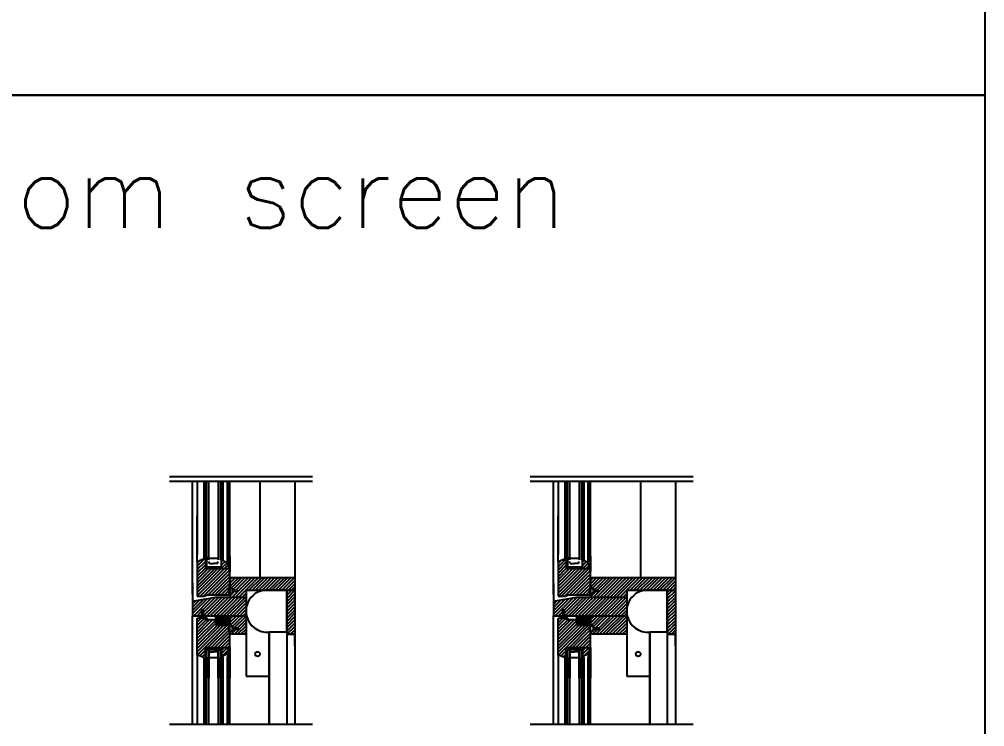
# Model space of a CAD drawing. Header units: inches. Extents: x 1985 to 11287, y 379 to 3234.
# Drawn here: x 9014.5 to 9066.4, y 1388.2 to 1426.2 of the extents above; entities that cross this region are included whole.
import ezdxf

# ---------------------------------------------------------------- set-up
doc = ezdxf.new("R2010")
doc.units = ezdxf.units.IN
doc.header["$MEASUREMENT"] = 0
for name, color, linetype in [('detail 99', 30, 'CONTINUOUS'), ('glass 99', 6, 'CONTINUOUS'), ('glazing tape 99', 7, 'CONTINUOUS'), ('hardware 99', 94, 'CONTINUOUS'), ('hatch 99', 1, 'CONTINUOUS'), ('screen 99', 4, 'CONTINUOUS'), ('separation 99', 3, 'CONTINUOUS'), ('weatherstripping 99', 5, 'CONTINUOUS'), ('wood detail 99', 7, 'CONTINUOUS')]:
    doc.layers.add(name, color=color, linetype=linetype)
doc.styles.get("Standard").update_dxf_attribs({"font": 'txt.shx', "width": 0.8})
pattern_1 = [(45, (8666.90684, 1396.21625), (-0.088388348, 0.088388348), [])]

msp = doc.modelspace()

# ---------------------------------------------------------------- hatches: boundary and pattern name
at = {"layer": 'glazing tape 99'}
h = msp.add_hatch(color=256, dxfattribs=at)
h.paths.add_polyline_path([(9024.526099, 1397.191604), (9024.463599, 1397.191604), (9024.463599, 1396.655889), (9024.526099, 1396.655889)])
h.paths.add_polyline_path([(9025.338599, 1397.191604), (9025.276099, 1397.191604), (9025.276099, 1396.655889), (9025.338599, 1396.655889)])
h = msp.add_hatch(color=256, dxfattribs=at)
h.paths.add_polyline_path([(9043.942687, 1397.191604), (9043.880187, 1397.191604), (9043.880187, 1396.655889), (9043.942687, 1396.655889)])
h.paths.add_polyline_path([(9044.755187, 1397.191604), (9044.692687, 1397.191604), (9044.692687, 1396.655889), (9044.755187, 1396.655889)])
h = msp.add_hatch(color=256, dxfattribs=at)
h.paths.add_polyline_path([(9024.526099, 1391.867279), (9024.463599, 1391.867279), (9024.463599, 1392.402993), (9024.526099, 1392.402993)])
h.paths.add_polyline_path([(9025.338599, 1391.867279), (9025.276099, 1391.867279), (9025.276099, 1392.402993), (9025.338599, 1392.402993)])
h = msp.add_hatch(color=256, dxfattribs=at)
h.paths.add_polyline_path([(9043.942687, 1391.867279), (9043.880187, 1391.867279), (9043.880187, 1392.402993), (9043.942687, 1392.402993)])
h.paths.add_polyline_path([(9044.755187, 1391.867279), (9044.692687, 1391.867279), (9044.692687, 1392.402993), (9044.755187, 1392.402993)])
at = {"layer": 'hardware 99'}
h = msp.add_hatch(dxfattribs=at)
h.set_pattern_fill('HONEY', color=256, scale=0.25, style=0)
h.set_pattern_definition([(0, (8604.851675, 1137.328893), (0.046875, 0.0270632937), [0.03125, -0.0625]), (120, (8604.851675, 1137.328893), (-0.0468749999, 0.027063294), [0.03125, -0.0625]), (60, (8604.851675, 1137.328893), (1e-10, 0.0541265877), [-0.0625, 0.03125])])
h.paths.add_polyline_path([(9025.026099, 1394.117279), (9025.026099, 1393.617279), (9025.776099, 1393.617279), (9025.776099, 1394.117279)])
h = msp.add_hatch(dxfattribs=at)
h.set_pattern_fill('HONEY', color=256, scale=0.25, style=0)
h.set_pattern_definition([(0, (8624.268263, 1137.328893), (0.046875, 0.0270632937), [0.03125, -0.0625]), (120, (8624.268263, 1137.328893), (-0.0468749999, 0.027063294), [0.03125, -0.0625]), (60, (8624.268263, 1137.328893), (1e-10, 0.0541265877), [-0.0625, 0.03125])])
h.paths.add_polyline_path([(9044.442687, 1394.117279), (9044.442687, 1393.617279), (9045.192687, 1393.617279), (9045.192687, 1394.117279)])
at = {"layer": 'hatch 99'}
h = msp.add_hatch(dxfattribs=at)
h.set_pattern_fill('ANSI31', color=256, style=0)
h.set_pattern_definition(pattern_1)
h.paths.add_polyline_path([(9025.713599, 1396.879104), (9025.651099, 1396.879104, 0.375199902), (9025.526099, 1397.035354, -0.375199902), (9025.401099, 1397.191604), (9025.338599, 1397.191604), (9025.338599, 1396.655889), (9025.713599, 1396.655889)])
h.paths.add_polyline_path([(9025.776099, 1396.187652), (9025.776099, 1396.655889), (9024.463599, 1396.655889), (9024.463599, 1397.191604), (9024.401099, 1397.191604), (9024.026099, 1397.030889), (9024.026099, 1395.177847, 0.035496617), (9024.205903, 1395.160781, 0.141972216), (9024.588245, 1395.242852), (9025.776099, 1395.242852)])
h.paths.add_polyline_path([(9029.276099, 1395.867279), (9029.276099, 1396.180389), (9025.776099, 1396.180389), (9025.776099, 1395.649139, -0.365977382), (9025.960976, 1395.492889), (9026.213599, 1395.492889), (9026.213599, 1395.430389), (9025.960976, 1395.430389, -0.365977382), (9025.776099, 1395.274139), (9025.776099, 1395.117889), (9026.651099, 1395.117889), (9026.651099, 1395.492889), (9027.66973, 1395.492889, -0.04990006), (9027.894967, 1395.492889), (9029.276099, 1395.492889)])
h.paths.add_polyline_path([(9026.651099, 1395.117889), (9025.026099, 1395.117889), (9023.776099, 1394.89748), (9023.776099, 1394.117259), (9024.276148, 1394.117259), (9024.276148, 1394.429759), (9024.346148, 1394.429759), (9024.346148, 1394.117259), (9026.651099, 1394.117259)])
h.paths.add_polyline_path([(9025.776099, 1393.617279), (9025.026099, 1393.617279), (9025.026099, 1393.908588), (9024.588245, 1393.908588, 0.142990845), (9024.203394, 1393.990597, 0.035003365), (9024.026099, 1393.973593), (9024.026099, 1392.027993), (9024.401099, 1391.867279), (9024.463599, 1391.867279), (9024.463599, 1392.402993), (9025.776099, 1392.402993)])
h.paths.add_polyline_path([(9026.651099, 1394.117259), (9025.776099, 1394.117259), (9025.776099, 1393.616829, -0.365977382), (9025.960976, 1393.460579), (9026.213599, 1393.460579), (9026.213599, 1393.398079), (9025.960976, 1393.398079, -0.365977382), (9025.776099, 1393.241829), (9025.776099, 1393.117279), (9026.651099, 1393.117279)])
h.paths.add_polyline_path([(9025.713599, 1392.402993), (9025.338599, 1392.402993), (9025.338599, 1391.867279), (9025.401099, 1391.867279, -0.375199902), (9025.526099, 1392.023529, 0.350781059), (9025.651099, 1392.166657), (9025.651099, 1392.179779), (9025.713599, 1392.179779)])
h.paths.add_polyline_path([(9029.276099, 1395.492259), (9029.276099, 1395.492889), (9028.838599, 1395.492889), (9028.838599, 1393.117259), (9029.276099, 1393.117259)])
h = msp.add_hatch(dxfattribs=at)
h.set_pattern_fill('ANSI31', color=256, style=0)
h.set_pattern_definition(pattern_1)
h.paths.add_polyline_path([(9045.130187, 1396.879104), (9045.067687, 1396.879104, 0.375199902), (9044.942687, 1397.035354, -0.375199902), (9044.817687, 1397.191604), (9044.755187, 1397.191604), (9044.755187, 1396.655889), (9045.130187, 1396.655889)])
h.paths.add_polyline_path([(9045.192687, 1396.187652), (9045.192687, 1396.655889), (9043.880187, 1396.655889), (9043.880187, 1397.191604), (9043.817687, 1397.191604), (9043.442687, 1397.030889), (9043.442687, 1395.177847, 0.035496617), (9043.622491, 1395.160781, 0.141972216), (9044.004833, 1395.242852), (9045.192687, 1395.242852)])
h.paths.add_polyline_path([(9049.755187, 1395.867279), (9049.755187, 1396.180389), (9045.192687, 1396.180389), (9045.192687, 1395.649139, -0.365977382), (9045.377564, 1395.492889), (9045.630187, 1395.492889), (9045.630187, 1395.430389), (9045.377564, 1395.430389, -0.365977382), (9045.192687, 1395.274139), (9045.192687, 1395.117889), (9047.130187, 1395.117889), (9047.130187, 1395.492889), (9048.148818, 1395.492889, -0.04990006), (9048.374055, 1395.492889), (9049.755187, 1395.492889)])
h.paths.add_polyline_path([(9047.130187, 1395.117889), (9044.442687, 1395.117889), (9043.192687, 1394.89748), (9043.192687, 1394.117259), (9043.692736, 1394.117259), (9043.692736, 1394.429759), (9043.762736, 1394.429759), (9043.762736, 1394.117259), (9047.130187, 1394.117259)])
h.paths.add_polyline_path([(9045.192687, 1393.617279), (9044.442687, 1393.617279), (9044.442687, 1393.908588), (9044.004833, 1393.908588, 0.142990845), (9043.619982, 1393.990597, 0.035003365), (9043.442687, 1393.973593), (9043.442687, 1392.027993), (9043.817687, 1391.867279), (9043.880187, 1391.867279), (9043.880187, 1392.402993), (9045.192687, 1392.402993)])
h.paths.add_polyline_path([(9045.130187, 1392.402993), (9044.755187, 1392.402993), (9044.755187, 1391.867279), (9044.817687, 1391.867279, -0.375199902), (9044.942687, 1392.023529, 0.375199902), (9045.067687, 1392.179779), (9045.130187, 1392.179779)])
h.paths.add_polyline_path([(9047.130187, 1394.117259), (9045.192687, 1394.117259), (9045.192687, 1393.616829, -0.365977382), (9045.377564, 1393.460579), (9045.630187, 1393.460579), (9045.630187, 1393.398079), (9045.377564, 1393.398079, -0.365977382), (9045.192687, 1393.241829), (9045.192687, 1393.117279), (9047.130187, 1393.117279)])
h.paths.add_polyline_path([(9049.755187, 1395.492259), (9049.755187, 1395.492889), (9049.317687, 1395.492889), (9049.317687, 1393.117259), (9049.755187, 1393.117259)])
at = {"layer": 'weatherstripping 99'}
h = msp.add_hatch(dxfattribs=at)
h.set_pattern_fill('HONEY', color=256, scale=0.25, angle=-90, style=0)
h.set_pattern_definition([(90, (8764.794803, 973.34031), (0.0270632938, 0.046875), [0.03125, -0.0625]), (330, (8764.794803, 973.34031), (0.027063294, -0.0468749999), [0.03125, -0.0625]), (30, (8764.794803, 973.34031), (0.0541265877, 1e-10), [-0.0625, 0.03125])])
h.paths.add_polyline_path([(9024.436952, 1394.111034, 0.232445164), (9024.424285, 1394.117259), (9024.354648, 1394.117259, -0.414213562), (9024.338648, 1394.133259), (9024.338648, 1394.250259), (9024.370148, 1394.323302), (9024.311273, 1394.36438, 0.153488459), (9024.302118, 1394.367259), (9024.292148, 1394.367259, 0.414213562), (9024.276148, 1394.351259), (9024.276148, 1394.063531, 0.256161577), (9024.283544, 1394.050041), (9024.559315, 1393.874167, 0.35180203), (9024.579232, 1393.876343), (9024.591198, 1393.888309, 0.377155593), (9024.592552, 1393.909398)])
h = msp.add_hatch(dxfattribs=at)
h.set_pattern_fill('HONEY', color=256, scale=0.25, angle=-90, style=0)
h.set_pattern_definition([(90, (8784.21139, 973.34031), (0.0270632938, 0.046875), [0.03125, -0.0625]), (330, (8784.21139, 973.34031), (0.027063294, -0.0468749999), [0.03125, -0.0625]), (30, (8784.21139, 973.34031), (0.0541265877, 1e-10), [-0.0625, 0.03125])])
h.paths.add_polyline_path([(9043.85354, 1394.111034, 0.232445164), (9043.840873, 1394.117259), (9043.771236, 1394.117259, -0.414213562), (9043.755236, 1394.133259), (9043.755236, 1394.250259), (9043.786736, 1394.323302), (9043.727861, 1394.36438, 0.153488459), (9043.718706, 1394.367259), (9043.708736, 1394.367259, 0.414213562), (9043.692736, 1394.351259), (9043.692736, 1394.063531, 0.256161577), (9043.700132, 1394.050041), (9043.975903, 1393.874167, 0.35180203), (9043.995821, 1393.876343), (9044.007787, 1393.888309, 0.377155593), (9044.00914, 1393.909398)])

# ---------------------------------------------------------------- linework, layer by layer
at = {"layer": 'glass 99'}
for p, q in [((9024.526099, 1397.124639), (9024.526099, 1401.341485)), ((9024.651099, 1397.124639), (9024.651099, 1401.341485)), ((9025.151099, 1401.341485), (9025.151099, 1397.124639)), ((9025.276099, 1401.341485), (9025.276099, 1397.124639)), ((9043.942687, 1397.124639), (9043.942687, 1401.341485)), ((9044.067687, 1397.124639), (9044.067687, 1401.341485)), ((9044.567687, 1401.341485), (9044.567687, 1397.124639)), ((9044.692687, 1401.341485), (9044.692687, 1397.124639)), ((9024.526099, 1397.285354), (9024.526099, 1396.749639)), ((9025.151099, 1397.191604), (9024.651099, 1397.191604)), ((9043.942687, 1397.285354), (9043.942687, 1396.749639)), ((9044.567687, 1397.191604), (9044.067687, 1397.191604)), ((9024.526099, 1396.749639), (9025.276099, 1396.749639)), ((9024.68109, 1396.927223), (9024.651099, 1397.035006)), ((9024.68109, 1396.927223), (9024.901099, 1396.927223)), ((9025.121107, 1396.927223), (9024.901099, 1396.927223)), ((9025.121107, 1396.927223), (9025.151099, 1397.035006)), ((9043.942687, 1396.749639), (9044.692687, 1396.749639)), ((9044.097678, 1396.927223), (9044.067687, 1397.035006)), ((9044.097678, 1396.927223), (9044.317687, 1396.927223)), ((9044.537695, 1396.927223), (9044.317687, 1396.927223)), ((9044.537695, 1396.927223), (9044.567687, 1397.035006)), ((9024.526099, 1392.309243), (9024.526099, 1390.76016)), ((9024.526099, 1391.773529), (9024.526099, 1392.309243)), ((9024.526099, 1392.309243), (9025.276099, 1392.309243)), ((9024.651099, 1392.309243), (9024.651099, 1390.76016)), ((9024.68109, 1392.167373), (9024.651099, 1392.05959)), ((9024.68109, 1392.167373), (9024.901099, 1392.167373)), ((9025.121107, 1392.167373), (9024.901099, 1392.167373)), ((9025.121107, 1392.167373), (9025.151099, 1392.05959)), ((9025.151099, 1390.76016), (9025.151099, 1392.309243)), ((9025.276099, 1390.76016), (9025.276099, 1392.309243)), ((9043.942687, 1392.309243), (9043.942687, 1390.76016)), ((9043.942687, 1391.773529), (9043.942687, 1392.309243)), ((9043.942687, 1392.309243), (9044.692687, 1392.309243)), ((9044.067687, 1392.309243), (9044.067687, 1390.76016)), ((9044.097678, 1392.167373), (9044.067687, 1392.05959)), ((9044.097678, 1392.167373), (9044.317687, 1392.167373)), ((9044.537695, 1392.167373), (9044.317687, 1392.167373)), ((9044.537695, 1392.167373), (9044.567687, 1392.05959)), ((9044.567687, 1390.76016), (9044.567687, 1392.309243)), ((9044.692687, 1390.76016), (9044.692687, 1392.309243)), ((9024.526099, 1388.275433), (9024.526099, 1391.773529)), ((9024.651099, 1388.275433), (9024.651099, 1391.867279)), ((9024.651099, 1391.867279), (9025.151099, 1391.867279)), ((9025.151099, 1391.867279), (9025.151099, 1388.275433)), ((9025.276099, 1391.773529), (9025.276099, 1388.275433)), ((9043.942687, 1388.275433), (9043.942687, 1391.773529)), ((9044.067687, 1388.275433), (9044.067687, 1391.867279)), ((9044.067687, 1391.867279), (9044.567687, 1391.867279)), ((9044.567687, 1391.867279), (9044.567687, 1388.275433)), ((9044.692687, 1391.773529), (9044.692687, 1388.275433))]:
    msp.add_line(p, q, dxfattribs=at)
at = {"layer": 'hardware 99'}
for p, q in [((9025.026099, 1393.617279), (9025.026099, 1394.117279)), ((9025.026099, 1394.117279), (9025.776099, 1394.117279)), ((9025.776099, 1394.117279), (9025.776099, 1393.617279)), ((9044.442687, 1393.617279), (9044.442687, 1394.117279)), ((9044.442687, 1394.117279), (9045.192687, 1394.117279)), ((9045.192687, 1394.117279), (9045.192687, 1393.617279)), ((9025.776099, 1393.617279), (9025.026099, 1393.617279)), ((9045.192687, 1393.617279), (9044.442687, 1393.617279))]:
    msp.add_line(p, q, dxfattribs=at)
at = {"layer": 'screen 99'}
for p, q in [((9028.838599, 1395.492259), (9027.901099, 1395.492259)), ((9028.838599, 1393.242259), (9028.838599, 1395.492259)), ((9049.317687, 1395.492259), (9048.380187, 1395.492259)), ((9049.317687, 1393.242259), (9049.317687, 1395.492259)), ((9028.838599, 1393.242259), (9027.901099, 1393.242259)), ((9027.901099, 1388.275433), (9027.901099, 1393.242259)), ((9028.838599, 1393.242259), (9028.838599, 1388.275433)), ((9049.317687, 1393.242259), (9048.380187, 1393.242259)), ((9048.380187, 1388.275433), (9048.380187, 1393.242259)), ((9049.317687, 1393.242259), (9049.317687, 1388.275433))]:
    msp.add_line(p, q, dxfattribs=at)
for centre in [(9027.782349, 1394.367259), (9048.261437, 1394.367259)]:
    msp.add_arc(centre, 1.13125, 83.974425, 276.025575, dxfattribs=at)
at = {"layer": 'separation 99'}
for points in [[(8870.077342, 1602.358547), (9066.39145, 1602.358547), (9066.39145, 1422.121354), (8870.077342, 1422.121354)], [(8870.077342, 1422.121354), (9066.39145, 1422.121354), (9066.39145, 1356.36647), (8870.077342, 1356.36647)]]:
    msp.add_lwpolyline(points, close=True, dxfattribs=at)
at = {"layer": 'weatherstripping 99'}
for p, q in [((9026.213599, 1395.461639), (9025.932349, 1395.461639)), ((9045.630187, 1395.461639), (9045.348937, 1395.461639)), ((9024.276148, 1394.351259), (9024.276148, 1394.063531)), ((9024.559315, 1393.874167), (9024.283544, 1394.050041)), ((9024.292148, 1394.367259), (9024.302118, 1394.367259)), ((9024.311273, 1394.36438), (9024.370148, 1394.323302)), ((9024.370148, 1394.323302), (9024.338648, 1394.250259)), ((9024.338648, 1394.250259), (9024.338648, 1394.133259)), ((9024.424285, 1394.117259), (9024.354648, 1394.117259)), ((9024.436952, 1394.111034), (9024.592552, 1393.909398)), ((9043.692736, 1394.351259), (9043.692736, 1394.063531)), ((9043.975903, 1393.874167), (9043.700132, 1394.050041)), ((9043.708736, 1394.367259), (9043.718706, 1394.367259)), ((9043.727861, 1394.36438), (9043.786736, 1394.323302)), ((9043.786736, 1394.323302), (9043.755236, 1394.250259)), ((9043.755236, 1394.250259), (9043.755236, 1394.133259)), ((9043.840873, 1394.117259), (9043.771236, 1394.117259)), ((9043.85354, 1394.111034), (9044.00914, 1393.909398)), ((9024.579232, 1393.876343), (9024.591198, 1393.888309)), ((9043.995821, 1393.876343), (9044.007787, 1393.888309)), ((9026.213599, 1393.429329), (9025.932349, 1393.429329)), ((9045.630187, 1393.429329), (9045.348937, 1393.429329))]:
    msp.add_line(p, q, dxfattribs=at)
for centre, radius, start, end in [((9025.945486, 1395.461639), 0.25, 150.0887142, 209.9112858), ((9025.782961, 1395.555137), 0.0625, 85.8019524, 150.0887142), ((9025.776099, 1395.461639), 0.15625, 274.1980476, 85.8019524), ((9045.362074, 1395.461639), 0.25, 150.0887142, 209.9112858), ((9045.19955, 1395.555137), 0.0625, 85.8019524, 150.0887142), ((9045.192687, 1395.461639), 0.15625, 274.1980476, 85.8019524), ((9025.782961, 1395.368141), 0.0625, 209.9112858, 274.1980476), ((9045.19955, 1395.368141), 0.0625, 209.9112858, 274.1980476), ((9024.292148, 1394.351259), 0.016, 90, 180), ((9024.292148, 1394.063531), 0.016, 180, 237.4720979), ((9024.302118, 1394.351259), 0.016, 55.0954375, 90), ((9024.354648, 1394.133259), 0.016, 180, 270), ((9024.424285, 1394.101259), 0.016, 37.6569919, 90), ((9043.708736, 1394.351259), 0.016, 90, 180), ((9043.708736, 1394.063531), 0.016, 180, 237.4720979), ((9043.718706, 1394.351259), 0.016, 55.0954375, 90), ((9043.771236, 1394.133259), 0.016, 180, 270), ((9043.840873, 1394.101259), 0.016, 37.6569919, 90), ((9024.567919, 1393.887657), 0.016, 237.4720979, 315), ((9024.579885, 1393.899623), 0.016, 315, 37.6569919), ((9025.945486, 1393.429329), 0.25, 150.0887142, 209.9112858), ((9025.782961, 1393.522827), 0.0625, 85.8019524, 150.0887142), ((9025.776099, 1393.429329), 0.15625, 274.1980476, 85.8019524), ((9043.984507, 1393.887657), 0.016, 237.4720979, 315), ((9043.996473, 1393.899623), 0.016, 315, 37.6569919), ((9045.362074, 1393.429329), 0.25, 150.0887142, 209.9112858), ((9045.19955, 1393.522827), 0.0625, 85.8019524, 150.0887142), ((9045.192687, 1393.429329), 0.15625, 274.1980476, 85.8019524), ((9025.782961, 1393.33583), 0.0625, 209.9112858, 274.1980476), ((9045.19955, 1393.33583), 0.0625, 209.9112858, 274.1980476)]:
    msp.add_arc(centre, radius, start, end, dxfattribs=at)
at = {"layer": 'wood detail 99'}
for p, q in [((9030.234767, 1401.591485), (9022.530328, 1401.591485)), ((9030.234767, 1401.591485), (9022.530328, 1401.591485)), ((9030.234767, 1401.341485), (9022.530328, 1401.341485)), ((9023.776099, 1395.27248), (9023.776099, 1401.341485)), ((9024.026099, 1401.341485), (9024.026099, 1397.405889)), ((9024.401099, 1397.191604), (9024.401099, 1401.341485)), ((9024.463599, 1401.341485), (9024.463599, 1397.191604)), ((9025.338599, 1401.341485), (9025.338599, 1397.191604)), ((9025.401099, 1401.341485), (9025.401099, 1397.191604)), ((9025.651099, 1396.892226), (9025.651099, 1401.341485)), ((9025.713599, 1396.879104), (9025.713599, 1401.341485)), ((9025.776099, 1397.030889), (9025.776099, 1401.341485)), ((9027.401099, 1401.341485), (9027.401099, 1397.312652)), ((9029.276099, 1401.341485), (9029.276099, 1395.867279)), ((9050.713855, 1401.591485), (9041.946916, 1401.591485)), ((9050.713855, 1401.591485), (9041.946916, 1401.591485)), ((9050.713855, 1401.341485), (9041.946916, 1401.341485)), ((9043.192687, 1395.27248), (9043.192687, 1401.341485)), ((9043.442687, 1401.341485), (9043.442687, 1397.405889)), ((9043.817687, 1397.191604), (9043.817687, 1401.341485)), ((9043.880187, 1401.341485), (9043.880187, 1397.191604)), ((9044.755187, 1401.341485), (9044.755187, 1397.191604)), ((9044.817687, 1401.341485), (9044.817687, 1397.191604)), ((9045.067687, 1396.892226), (9045.067687, 1401.341485)), ((9045.130187, 1396.879104), (9045.130187, 1401.341485)), ((9045.192687, 1397.030889), (9045.192687, 1401.341485)), ((9047.880187, 1401.341485), (9047.880187, 1397.312652)), ((9049.755187, 1401.341485), (9049.755187, 1395.867279)), ((9024.026099, 1397.030889), (9024.026099, 1399.490022)), ((9043.442687, 1397.030889), (9043.442687, 1399.490022)), ((9024.401099, 1397.191604), (9024.463599, 1397.191604)), ((9024.526099, 1397.191604), (9024.463599, 1397.191604)), ((9024.463599, 1397.191604), (9024.463599, 1396.655889)), ((9025.338599, 1397.191604), (9025.276099, 1397.191604)), ((9025.776099, 1397.312652), (9025.776099, 1396.500152)), ((9027.401099, 1397.312652), (9027.401099, 1396.180389)), ((9043.817687, 1397.191604), (9043.880187, 1397.191604)), ((9043.942687, 1397.191604), (9043.880187, 1397.191604)), ((9043.880187, 1397.191604), (9043.880187, 1396.655889)), ((9044.755187, 1397.191604), (9044.692687, 1397.191604)), ((9045.192687, 1397.312652), (9045.192687, 1396.500152)), ((9047.880187, 1397.312652), (9047.880187, 1396.180389)), ((9024.026099, 1397.030889), (9024.026099, 1395.177847)), ((9025.776099, 1395.573781), (9025.776099, 1396.655889)), ((9043.442687, 1397.030889), (9043.442687, 1395.177847)), ((9045.192687, 1395.573781), (9045.192687, 1396.655889)), ((9025.776099, 1396.187652), (9025.776099, 1395.117889)), ((9025.776099, 1396.180389), (9029.276099, 1396.180389)), ((9045.192687, 1396.187652), (9045.192687, 1395.117889)), ((9045.192687, 1396.180389), (9049.755187, 1396.180389)), ((9023.776099, 1395.867279), (9023.776099, 1394.117279)), ((9029.276099, 1395.867279), (9029.276099, 1394.117279)), ((9043.192687, 1395.867279), (9043.192687, 1394.117279)), ((9049.755187, 1395.867279), (9049.755187, 1394.117279)), ((9023.776099, 1394.89748), (9025.026099, 1395.117889)), ((9024.588245, 1395.242852), (9025.776099, 1395.242852)), ((9025.026099, 1395.117889), (9026.651099, 1395.117889)), ((9026.651099, 1395.492889), (9026.651099, 1393.117259)), ((9026.651099, 1395.492889), (9026.651099, 1395.492889)), ((9026.651099, 1395.492889), (9029.276099, 1395.492889)), ((9028.838599, 1395.492259), (9028.838599, 1388.275433)), ((9029.276099, 1395.492279), (9029.276099, 1394.117279)), ((9029.276099, 1395.492259), (9029.276099, 1393.117259)), ((9029.276099, 1395.492259), (9029.276099, 1393.117259)), ((9043.192687, 1394.89748), (9044.442687, 1395.117889)), ((9044.004833, 1395.242852), (9045.192687, 1395.242852)), ((9044.442687, 1395.117889), (9047.130187, 1395.117889)), ((9047.130187, 1395.492889), (9047.130187, 1393.117259)), ((9047.130187, 1395.492889), (9047.130187, 1395.492889)), ((9047.130187, 1395.492889), (9049.755187, 1395.492889)), ((9049.317687, 1395.492259), (9049.317687, 1388.275433)), ((9049.755187, 1395.492279), (9049.755187, 1394.117279)), ((9049.755187, 1395.492259), (9049.755187, 1393.117259)), ((9049.755187, 1395.492259), (9049.755187, 1393.117259)), ((9023.776099, 1388.275433), (9023.776099, 1394.117279)), ((9023.776099, 1394.117259), (9024.276148, 1394.117259)), ((9024.276148, 1394.117259), (9024.276148, 1394.429759)), ((9024.276148, 1394.429759), (9024.346148, 1394.429759)), ((9024.346148, 1394.429759), (9024.346148, 1394.117259)), ((9024.346148, 1394.117259), (9026.651099, 1394.117259)), ((9025.776099, 1393.429779), (9025.776099, 1394.117279)), ((9026.651099, 1394.117259), (9026.679069, 1394.117259)), ((9029.276099, 1394.117279), (9029.276099, 1388.275433)), ((9043.192687, 1388.275433), (9043.192687, 1394.117279)), ((9043.192687, 1394.117259), (9043.692736, 1394.117259)), ((9043.692736, 1394.117259), (9043.692736, 1394.429759)), ((9043.692736, 1394.429759), (9043.762736, 1394.429759)), ((9043.762736, 1394.429759), (9043.762736, 1394.117259)), ((9043.762736, 1394.117259), (9047.130187, 1394.117259)), ((9045.192687, 1393.429779), (9045.192687, 1394.117279)), ((9047.130187, 1394.117259), (9047.158157, 1394.117259)), ((9049.755187, 1394.117279), (9049.755187, 1388.275433)), ((9024.026099, 1391.992279), (9024.026099, 1393.973593)), ((9024.588245, 1393.908588), (9025.026099, 1393.908588)), ((9025.026099, 1393.617279), (9025.026099, 1393.908588)), ((9025.026099, 1393.617279), (9025.776099, 1393.617279)), ((9025.776099, 1392.402993), (9025.776099, 1393.617279)), ((9029.276099, 1393.492259), (9029.276099, 1393.117259)), ((9043.442687, 1391.992279), (9043.442687, 1393.973593)), ((9044.004833, 1393.908588), (9044.442687, 1393.908588)), ((9044.442687, 1393.617279), (9044.442687, 1393.908588)), ((9044.442687, 1393.617279), (9045.192687, 1393.617279)), ((9045.192687, 1392.402993), (9045.192687, 1393.617279)), ((9049.755187, 1393.492259), (9049.755187, 1393.117259)), ((9026.651099, 1393.117279), (9025.776099, 1393.117279)), ((9026.651099, 1393.117259), (9026.651099, 1390.867259)), ((9027.901099, 1393.242259), (9027.901099, 1388.275433)), ((9028.838599, 1393.117259), (9029.276099, 1393.117259)), ((9029.276099, 1393.117259), (9028.838599, 1393.117259)), ((9029.276099, 1392.492259), (9029.276099, 1393.117259)), ((9047.130187, 1393.117279), (9045.192687, 1393.117279)), ((9047.130187, 1393.117259), (9047.130187, 1390.867259)), ((9048.380187, 1393.242259), (9048.380187, 1388.275433)), ((9049.317687, 1393.117259), (9049.755187, 1393.117259)), ((9049.755187, 1393.117259), (9049.317687, 1393.117259)), ((9049.755187, 1392.492259), (9049.755187, 1393.117259)), ((9024.026099, 1392.10835), (9024.026099, 1390.76016)), ((9024.026099, 1391.992279), (9024.026099, 1388.275433)), ((9024.463599, 1391.867279), (9024.463599, 1392.402993)), ((9025.651099, 1392.179779), (9025.651099, 1390.76016)), ((9025.713599, 1392.179779), (9025.713599, 1390.76016)), ((9025.776099, 1392.402993), (9025.776099, 1390.76016)), ((9043.442687, 1392.10835), (9043.442687, 1390.76016)), ((9043.442687, 1391.992279), (9043.442687, 1388.275433)), ((9043.880187, 1391.867279), (9043.880187, 1392.402993)), ((9045.067687, 1392.179779), (9045.067687, 1390.76016)), ((9045.130187, 1392.179779), (9045.130187, 1390.76016)), ((9045.192687, 1392.402993), (9045.192687, 1390.76016)), ((9024.401099, 1388.275433), (9024.401099, 1391.867279)), ((9024.401099, 1391.867279), (9024.526099, 1391.867279)), ((9024.463599, 1391.867279), (9024.463599, 1388.275433)), ((9025.276099, 1391.867279), (9025.401099, 1391.867279)), ((9025.338599, 1391.867279), (9025.338599, 1388.275433)), ((9025.401099, 1391.867279), (9025.401099, 1388.275433)), ((9025.651099, 1388.275433), (9025.651099, 1391.867279)), ((9025.713599, 1388.275433), (9025.713599, 1391.867279)), ((9025.776099, 1388.275433), (9025.776099, 1391.867279)), ((9043.817687, 1388.275433), (9043.817687, 1391.867279)), ((9043.817687, 1391.867279), (9043.942687, 1391.867279)), ((9043.880187, 1391.867279), (9043.880187, 1388.275433)), ((9044.692687, 1391.867279), (9044.817687, 1391.867279)), ((9044.755187, 1391.867279), (9044.755187, 1388.275433)), ((9044.817687, 1391.867279), (9044.817687, 1388.275433)), ((9045.067687, 1388.275433), (9045.067687, 1391.867279)), ((9045.130187, 1388.275433), (9045.130187, 1391.867279)), ((9045.192687, 1388.275433), (9045.192687, 1391.867279)), ((9026.651099, 1390.867259), (9027.901099, 1390.867259)), ((9047.130187, 1390.867259), (9048.380187, 1390.867259)), ((9030.234767, 1388.275433), (9022.530328, 1388.275433)), ((9030.234767, 1388.275433), (9022.530328, 1388.275433)), ((9050.713855, 1388.275433), (9041.946916, 1388.275433)), ((9050.713855, 1388.275433), (9041.946916, 1388.275433))]:
    msp.add_line(p, q, dxfattribs=at)
at = {"layer": 'wood detail 99', "color": 7}
for p, q in [((9024.026099, 1397.030889), (9024.401099, 1397.191604)), ((9043.442687, 1397.030889), (9043.817687, 1397.191604)), ((9024.463599, 1396.655889), (9025.776099, 1396.655889)), ((9043.880187, 1396.655889), (9045.192687, 1396.655889)), ((9025.960976, 1395.492889), (9026.213599, 1395.492889)), ((9025.960976, 1395.430389), (9026.213599, 1395.430389)), ((9026.213599, 1395.430389), (9026.213599, 1395.492889)), ((9045.377564, 1395.492889), (9045.630187, 1395.492889)), ((9045.377564, 1395.430389), (9045.630187, 1395.430389)), ((9045.630187, 1395.430389), (9045.630187, 1395.492889)), ((9025.960976, 1393.460579), (9026.213599, 1393.460579)), ((9026.213599, 1393.460579), (9026.213599, 1393.398079)), ((9045.377564, 1393.460579), (9045.630187, 1393.460579)), ((9045.630187, 1393.460579), (9045.630187, 1393.398079)), ((9025.960976, 1393.398079), (9026.213599, 1393.398079)), ((9045.377564, 1393.398079), (9045.630187, 1393.398079)), ((9024.026099, 1392.027993), (9024.401099, 1391.867279)), ((9024.463599, 1392.402993), (9025.776099, 1392.402993)), ((9043.442687, 1392.027993), (9043.817687, 1391.867279)), ((9043.880187, 1392.402993), (9045.192687, 1392.402993))]:
    msp.add_line(p, q, dxfattribs=at)
for points in [[(9025.338599, 1396.655889), (9025.338599, 1397.191604), (9025.401099, 1397.191604, 0.375199902), (9025.526099, 1397.035354, -0.375199902), (9025.651099, 1396.879104), (9025.713599, 1396.879104), (9025.713599, 1396.655889)], [(9044.755187, 1396.655889), (9044.755187, 1397.191604), (9044.817687, 1397.191604, 0.375199902), (9044.942687, 1397.035354, -0.375199902), (9045.067687, 1396.879104), (9045.130187, 1396.879104), (9045.130187, 1396.655889)], [(9025.338599, 1392.402993), (9025.338599, 1391.867279), (9025.401099, 1391.867279, -0.375199902), (9025.526099, 1392.023529, 0.375199902), (9025.651099, 1392.179779), (9025.713599, 1392.179779), (9025.713599, 1392.402993)], [(9044.755187, 1392.402993), (9044.755187, 1391.867279), (9044.817687, 1391.867279, -0.375199902), (9044.942687, 1392.023529, 0.375199902), (9045.067687, 1392.179779), (9045.130187, 1392.179779), (9045.130187, 1392.402993)]]:
    msp.add_lwpolyline(points, format="xyb", dxfattribs=at)
at = {"layer": 'wood detail 99'}
for centre in [(9027.276099, 1392.054759), (9047.755187, 1392.054759)]:
    msp.add_circle(centre, 0.125, dxfattribs=at)
at = {"layer": 'wood detail 99', "color": 7}
for centre, start, end in [((9025.776099, 1395.461639), 9.5940682, 90), ((9045.192687, 1395.461639), 9.5940682, 90), ((9025.776099, 1395.461639), 270, 350.4059318), ((9045.192687, 1395.461639), 270, 350.4059318), ((9025.776099, 1393.429329), 9.5940682, 90), ((9045.192687, 1393.429329), 9.5940682, 90), ((9025.776099, 1393.429329), 270, 350.4059318), ((9045.192687, 1393.429329), 270, 350.4059318)]:
    msp.add_arc(centre, 0.1875, start, end, dxfattribs=at)
at = {"layer": 'wood detail 99'}
for centre, radius, start, end in [((9024.236046, 1396.434066), 1.273642, 260.5120581, 268.6438691), ((9024.236046, 1396.434066), 1.273642, 260.5120581, 268.6438691), ((9024.255467, 1395.861516), 0.702485, 265.9541345, 298.2757652), ((9043.652634, 1396.434066), 1.273642, 260.5120581, 268.6438691), ((9043.652634, 1396.434066), 1.273642, 260.5120581, 268.6438691), ((9043.672055, 1395.861516), 0.702485, 265.9541345, 298.2757652), ((9024.236046, 1392.717374), 1.273642, 91.3561309, 99.4879419), ((9024.255368, 1393.29049), 0.702034, 61.6953133, 94.1818028), ((9027.782349, 1394.367259), 1.13125, 192.76745, 276.025575), ((9043.652634, 1392.717374), 1.273642, 91.3561309, 99.4879419), ((9043.671957, 1393.29049), 0.702034, 61.6953133, 94.1818028), ((9048.261437, 1394.367259), 1.13125, 192.76745, 276.025575)]:
    msp.add_arc(centre, radius, start, end, dxfattribs=at)

# ---------------------------------------------------------------- texts
at = {"layer": 'detail 99'}
msp.add_text('phantom screen', height=4, dxfattribs=at).set_placement((8999.192919, 1414.972488))

doc.saveas('drawing.dxf')
